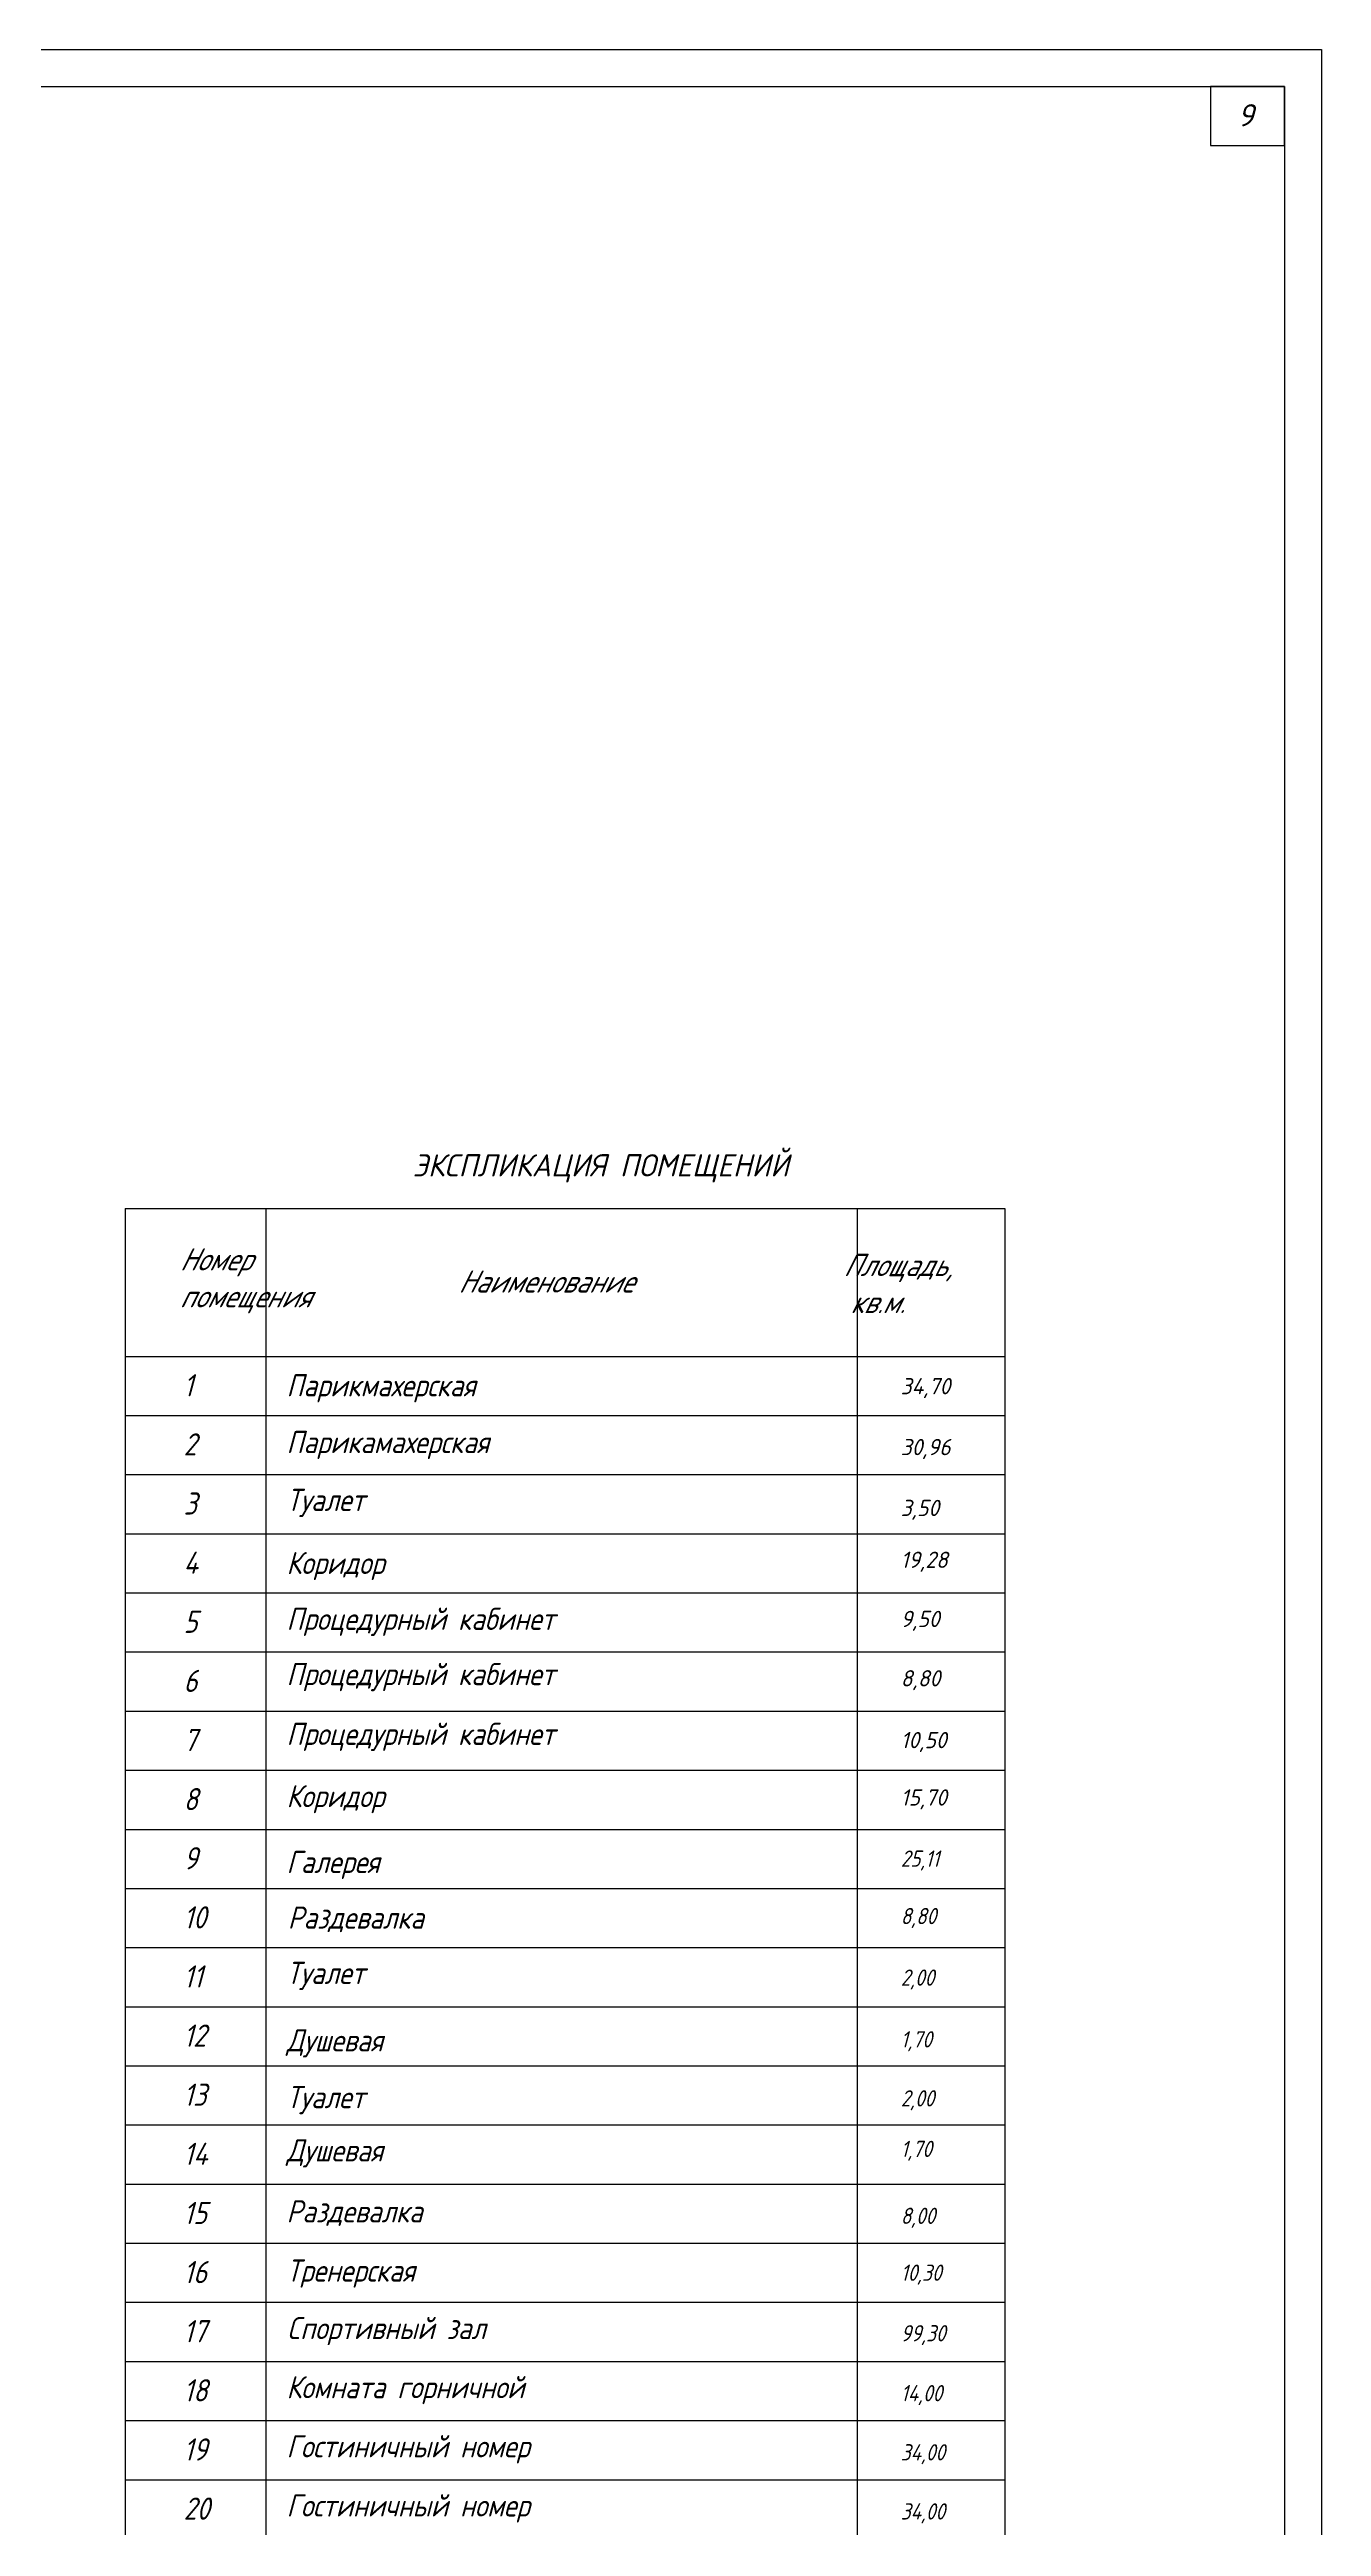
# Model space of a CAD drawing. Extents: x 7 to 847, y 44 to 638.
# Drawn here: x 675 to 847.1, y 302.7 to 637.9 of the extents above; entities that cross this region are included whole.
import ezdxf

# ---------------------------------------------------------------- set-up
doc = ezdxf.new("R2010")
doc.units = 0
doc.linetypes.add('K5LT32796', pattern=[0])
doc.layers.get('0').update_dxf_attribs({"linetype": 'CONTINUOUS'})
doc.layers.add('!FRAME_FOR_DRAWING', color=7, linetype='CONTINUOUS')
doc.layers.add('ПЛАН', color=7, linetype='CONTINUOUS')
doc.styles.add('HIK', font='isocpeui.ttf', dxfattribs={"width": 0.8})
doc.styles.add('KTEXTSTYLE', font='', dxfattribs={"width": 0.96, "height": 5})
doc.styles.add('MYTEXT', font='isocpeur.ttf', dxfattribs={"width": 0.8, "oblique": 15})
doc.styles.get('KTEXTSTYLE').set_extended_font_data('Gost Type AU')

msp = doc.modelspace()

# ---------------------------------------------------------------- linework, layer by layer
at = {"layer": '!FRAME_FOR_DRAWING', "color": 7}
msp.add_lwpolyline([(7.147, 43.874), (7.147, 637.874), (847.147, 637.874), (847.147, 43.874), (7.147, 43.874)], dxfattribs=at)
for points in [[(27.147, 48.874), (27.147, 632.874), (842.147, 632.874), (842.147, 48.874)], [(842.147, 632.874), (832.147, 632.874), (832.147, 624.874), (842.147, 624.874)]]:
    msp.add_lwpolyline(points, close=True, dxfattribs=at)
at = {"layer": 'ПЛАН', "color": 0, "linetype": 'K5LT32796'}
for p, q in [((685.288, 481.04), (685.288, 229.04)), ((685.288, 481.04), (804.324, 481.04)), ((704.324, 481.04), (704.324, 229.04)), ((784.324, 481.04), (784.324, 229.04)), ((804.324, 481.04), (804.324, 229.04)), ((685.288, 461.04), (804.324, 461.04)), ((685.288, 461.04), (804.324, 461.04)), ((685.288, 453.04), (804.324, 453.04)), ((685.288, 445.04), (804.324, 445.04)), ((685.288, 437.04), (804.324, 437.04)), ((685.288, 429.04), (804.324, 429.04)), ((685.288, 421.04), (804.324, 421.04)), ((685.288, 421.04), (804.324, 421.04)), ((685.288, 413.021), (804.324, 413.04)), ((685.288, 413.021), (804.324, 413.04)), ((685.288, 413.021), (804.324, 413.04)), ((685.288, 413.021), (804.324, 413.04)), ((685.288, 405.04), (804.324, 405.04)), ((685.288, 405.04), (804.324, 405.04)), ((685.288, 405.04), (804.324, 405.04)), ((685.288, 405.04), (804.324, 405.04)), ((685.288, 405.04), (804.324, 405.04)), ((685.288, 397.04), (804.324, 397.04)), ((685.288, 397.04), (804.324, 397.04)), ((685.288, 389.04), (804.324, 389.04)), ((685.288, 389.04), (804.324, 389.04)), ((685.288, 389.04), (804.324, 389.04)), ((685.288, 389.04), (804.324, 389.04)), ((685.288, 381.04), (804.324, 381.04)), ((685.288, 381.04), (804.324, 381.04)), ((685.288, 381.04), (804.324, 381.04)), ((685.288, 381.04), (804.324, 381.04)), ((685.288, 381.04), (804.324, 381.04)), ((685.288, 381.04), (804.324, 381.04)), ((685.288, 373.04), (804.324, 373.04)), ((685.288, 373.04), (804.324, 373.04)), ((685.288, 365.04), (804.324, 365.04)), ((685.288, 365.04), (804.324, 365.04)), ((685.288, 365.04), (804.324, 365.04)), ((685.288, 365.04), (804.324, 365.04)), ((685.288, 357.04), (804.324, 357.04)), ((685.288, 357.04), (804.324, 357.04)), ((685.288, 357.04), (804.324, 357.04)), ((685.288, 357.04), (804.324, 357.04)), ((685.288, 357.04), (804.324, 357.04)), ((685.288, 349.04), (804.324, 349.04)), ((685.288, 349.04), (804.324, 349.04)), ((685.288, 341.04), (804.324, 341.04)), ((685.288, 341.04), (804.324, 341.04)), ((685.288, 341.04), (804.324, 341.04)), ((685.288, 341.04), (804.324, 341.04)), ((685.288, 333.04), (804.324, 333.04)), ((685.288, 333.04), (804.324, 333.04)), ((685.288, 333.04), (804.324, 333.04)), ((685.288, 333.04), (804.324, 333.04)), ((685.288, 333.04), (804.324, 333.04)), ((685.288, 333.04), (804.324, 333.04)), ((685.288, 325.04), (804.324, 325.04)), ((685.288, 325.04), (804.324, 325.04)), ((685.288, 317.04), (804.324, 317.04)), ((685.288, 317.04), (804.324, 317.04)), ((685.288, 317.04), (804.324, 317.04)), ((685.288, 317.04), (804.324, 317.04)), ((685.288, 309.04), (804.324, 309.04)), ((685.288, 309.04), (804.324, 309.04)), ((685.288, 309.04), (804.324, 309.04)), ((685.288, 309.04), (804.324, 309.04))]:
    msp.add_line(p, q, dxfattribs=at)

# ---------------------------------------------------------------- texts
at = {"color": 7, "linetype": 'CONTINUOUS', "insert": (836.885, 628.985), "char_height": 3, "width": 20, "attachment_point": 5, "style": 'MYTEXT'}
msp.add_mtext('{\\W1;9}', dxfattribs=at)
at = {"layer": 'ПЛАН', "color": 0, "char_height": 1, "attachment_point": 1}
for s, insert, width, style in [('{\\H3x;\\W0.96;ЭКСПЛИКАЦИЯ ПОМЕЩЕНИЙ}', (724.179, 488.391), 62.7755, 'HIK'), ('{\\H3.00000x;\\Q15.00000;\\W1.07500x;Номер }{\\H3.00000x;\\Q15.00000;\\W1.07500x;помещения}', (692.65, 475.669), 4.37514, 'HIK'), ('{\\H3.00000x;\\Q15.00000;\\W1.07500x;Наименование}', (730.363, 472.669), 27.35652, 'HIK'), ('{\\FISOCPEUR;\\W1.96125; }{\\H3.00000x;\\Q15.00000;\\W1.07500x;Площадь,}\\P{\\FISOCPEUR;\\W3.43745; }{\\H3.00000x;\\Q15.00000;\\W1.07500x;кв.м.}', (781.206, 474.897), 27.35652, 'HIK'), ('{\\fISOCPEUR|b0|i0|c204|p34;\\H3x;\\Q15;\\W0.86;1}', (693.178, 458.629), 4.37514, 'HIK'), ('{\\fISOCPEUR|b0|i0|c204|p34;\\H3x;\\Q15;\\W0.86;2}', (693.178, 450.629), 4.37514, 'HIK'), ('{\\fISOCPEUR|b0|i0|c204|p34;\\H3x;\\Q15;\\W0.86;3}', (693.178, 442.629), 4.37514, 'HIK'), ('{\\fISOCPEUR|b0|i0|c204|p34;\\H3x;\\Q15;\\W0.86;4}', (693.178, 434.629), 4.37514, 'HIK'), ('{\\fISOCPEUR|b0|i0|c204|p34;\\H3x;\\Q15;\\W0.86;5}', (693.178, 426.629), 4.37514, 'HIK'), ('{\\fISOCPEUR|b0|i0|c204|p34;\\H3x;\\Q15;\\W0.86;6}', (693.178, 418.629), 4.37514, 'HIK'), ('{\\fISOCPEUR|b0|i1|c204|p34;\\H2.2x;8,80}', (790.22, 418.578), 3.7008, 'KTEXTSTYLE'), ('{\\fISOCPEUR|b0|i0|c204|p34;\\H3x;\\Q15;\\W0.86;7}', (693.178, 410.629), 4.37514, 'HIK'), ('{\\fISOCPEUR|b0|i1|c204|p34;\\H2.2x;10,50}', (790.22, 410.217), 4.4832, 'KTEXTSTYLE'), ('{\\fISOCPEUR|b0|i0|c204|p34;\\H3x;\\Q15;\\W0.86;8}', (693.178, 402.629), 4.37514, 'HIK'), ('{\\fISOCPEUR|b0|i0|c204|p34;\\H3x;\\Q15;\\W0.86;9}', (693.178, 394.629), 4.37514, 'HIK'), ('{\\fISOCPEUR|b0|i0|c204|p34;\\H3x;\\Q15;\\W0.86;10}', (693.178, 386.629), 4.37514, 'HIK'), ('{\\fISOCPEUR|b0|i0|c204|p34;\\H3x;\\Q15;\\W0.86;11}', (693.178, 378.629), 4.37514, 'HIK'), ('{\\fISOCPEUR|b0|i0|c204|p34;\\H2.2x;\\Q15;\\W0.86;2,00}', (790.22, 378.076), 3.52209, 'KTEXTSTYLE'), ('{\\fISOCPEUR|b0|i0|c204|p34;\\H3x;\\Q15;\\W0.86;12}', (693.178, 370.629), 4.37514, 'HIK'), ('{\\fISOCPEUR|b0|i0|c204|p34;\\H3x;\\Q15;\\W0.86;13}', (693.178, 362.629), 4.37514, 'HIK'), ('{\\fISOCPEUR|b0|i0|c204|p34;\\H3x;\\Q15;\\W0.86;14}', (693.178, 354.629), 4.37514, 'HIK'), ('{\\fISOCPEUR|b0|i0|c204|p34;\\H3x;\\Q15;\\W0.86;15}', (693.178, 346.629), 4.37514, 'HIK'), ('{\\fISOCPEUR|b0|i0|c204|p34;\\H3x;\\Q15;\\W0.86;16}', (693.178, 338.629), 4.37514, 'HIK'), ('{\\fISOCPEUR|b0|i0|c204|p34;\\H3x;\\Q15;\\W0.86;17}', (693.178, 330.629), 4.37514, 'HIK'), ('{\\fISOCPEUR|b0|i0|c204|p34;\\H3x;\\Q15;\\W0.86;18}', (693.178, 322.629), 4.37514, 'HIK'), ('{\\fISOCPEUR|b0|i0|c204|p34;\\H3x;\\Q15;\\W0.86;19}', (693.178, 314.629), 4.37514, 'HIK'), ('{\\fISOCPEUR|b0|i0|c204|p34;\\H3x;\\Q15;\\W0.86;20}', (693.178, 306.629), 4.37514, 'HIK')]:
    msp.add_mtext(s, dxfattribs=dict(at, insert=insert, width=width, style=style))
at = {"layer": 'ПЛАН', "color": 0, "attachment_point": 1, "style": 'KTEXTSTYLE'}
for s, insert, char_height in [('{\\fISOCPEUR|b0|i0|c204|p34;\\H3x;\\Q15;\\W0.86;Парикмахерская}', (707.115, 458.629), 1), ('{\\fISOCPEUR|b0|i1|c204|p34;\\H2.2x;34,70}', (790.21, 458.108), 1), ('{\\fISOCPEUR|b0|i0|c204|p34;\\H3x;\\Q15;\\W0.86;Парикамахерская}', (707.115, 450.947), 1), ('{\\fISOCPEUR|b0|i1|c204|p34;\\H2.2x;30,96}', (790.22, 449.866), 1), ('{\\fISOCPEUR|b0|i0|c204|p34;\\H3x;\\Q15;\\W0.86;Туалет}', (707.115, 443.115), 1), ('{\\fISOCPEUR|b0|i1|c204|p34;\\H2.2x;3,50}', (790.22, 441.631), 1), ('{\\fISOCPEUR|b0|i0|c204|p34;\\H3x;\\Q15;\\W0.86;Коридор}', (707.115, 434.585), 1), ('{\\fISOCPEUR|b0|i1|c204|p34;\\H2.2x;19,28}', (790.22, 434.616), 1), ('{\\fISOCPEUR|b0|i0|c204|p34;\\H3x;\\Q15;\\W0.86;Процедурный кабинет}', (707.115, 427.025), 1), ('{\\fISOCPEUR|b0|i1|c204|p34;\\H2.2x;9,50}', (790.22, 426.612), 1), ('{\\fISOCPEUR|b0|i0|c204|p34;\\H3x;\\Q15;\\W0.86;Процедурный кабинет}', (707.115, 419.549), 1), ('{\\fISOCPEUR|b0|i0|c204|p34;\\H3x;\\Q15;\\W0.86;Процедурный кабинет}', (707.115, 411.457), 1), ('{\\fISOCPEUR|b0|i0|c204|p34;\\H3x;\\Q15;\\W0.86;Коридор}', (707.115, 403.036), 1), ('{\\fISOCPEUR|b0|i1|c204|p34;\\H2.2x;15,70}', (790.22, 402.45), 1), ('{\\fISOCPEUR|b0|i0|c204|p34;\\H3x;\\Q15;\\W0.86;Галерея}', (707.115, 394.133), 1), ('{\\fISOCPEUR|b0|i0|c204|p34;\\H2.2x;\\Q15;\\W0.86;25,11}', (790.22, 394.18), 1), ('{\\fISOCPEUR|b0|i0|c204|p34;\\H3x;\\Q15;\\W0.86;Раздевалка}', (707.288, 386.596), 1), ('{\\fISOCPEUR|b0|i0|c204|p34;\\H2.2x;\\Q15;\\W0.86;8,80}', (790.22, 386.406), 1), ('{\\fISOCPEUR|b0|i0|c204|p34;\\H3x;\\Q15;\\W0.86;Туалет}', (707.115, 379.115), 1), ('{\\fISOCPEUR|b0|i0|c204|p34;\\H3x;\\Q15;\\W0.86;Душевая}', (707.115, 369.993), 1), ('{\\fISOCPEUR|b0|i0|c204|p34;\\H2.2x;\\Q15;\\W0.86;\\C256;1,70}', (790.22, 369.722), 1), ('{\\fISOCPEUR|b0|i0|c204|p34;\\H3x;\\Q15;\\W0.86;Туалет}', (707.115, 362.304), 1), ('{\\fISOCPEUR|b0|i0|c204|p34;\\H2.2x;\\Q15;\\W0.86;2,00}', (790.22, 361.737), 1), ('{\\fISOCPEUR|b0|i0|c204|p34;\\H3x;\\Q15;\\W0.86;Душевая}', (707.115, 355.103), 1), ('{\\fISOCPEUR|b0|i0|c204|p34;\\H2.2x;\\Q15;\\W0.86;1,70}', (790.22, 354.897), 1), ('{\\fISOCPEUR|b0|i0|c204|p34;\\H3x;\\Q15;\\W0.86;Раздевалка}', (707.115, 346.853), 1), ('{\\fISOCPEUR|b0|i0|c204|p34;\\H2.2x;\\Q15;\\W0.86;8,00}', (790.22, 345.844), 1), ('{\\fISOCPEUR|b0|i0|c204|p34;\\H3x;\\Q15;\\W0.86;Тренерская}', (707.115, 338.837), 1), ('{\\fISOCPEUR|b0|i0|c204|p34;\\H2.2x;\\Q15;\\W0.86;10,30}', (790.22, 338.148), 1), ('{\\fISOCPEUR|b0|i0|c204|p34;\\H3x;\\Q15;\\W0.86;Cпортивный зал}', (707.115, 331.055), 1), ('{\\fISOCPEUR|b0|i0|c204|p34;\\H2.2x;\\Q15;\\W0.86;99,30}', (790.22, 329.953), 1), ('{\\fISOCPEUR|b0|i0|c204|p34;\\H1.2x;\\Q15;\\W0.86;Комната горничной}', (707.115, 323.055), 2.5), ('{\\fISOCPEUR|b0|i0|c204|p34;\\H2.2x;\\Q15;\\W0.86;14,00}', (790.22, 321.844), 1), ('{\\fISOCPEUR|b0|i0|c204|p34;\\H1.2x;\\Q15;\\W0.86;Гостиничный номер}', (707.115, 315.055), 2.5), ('{\\fISOCPEUR|b0|i0|c204|p34;\\H2.2x;\\Q15;\\W0.86;34,00}', (790.22, 313.844), 1), ('{\\fISOCPEUR|b0|i0|c204|p34;\\H1.2x;\\Q15;\\W0.86;Гостиничный номер}', (707.115, 307.055), 2.5), ('{\\fISOCPEUR|b0|i0|c204|p34;\\H2.2x;\\Q15;\\W0.86;34,00}', (790.22, 305.844), 1)]:
    msp.add_mtext(s, dxfattribs=dict(at, insert=insert, char_height=char_height))

doc.saveas('drawing.dxf')
